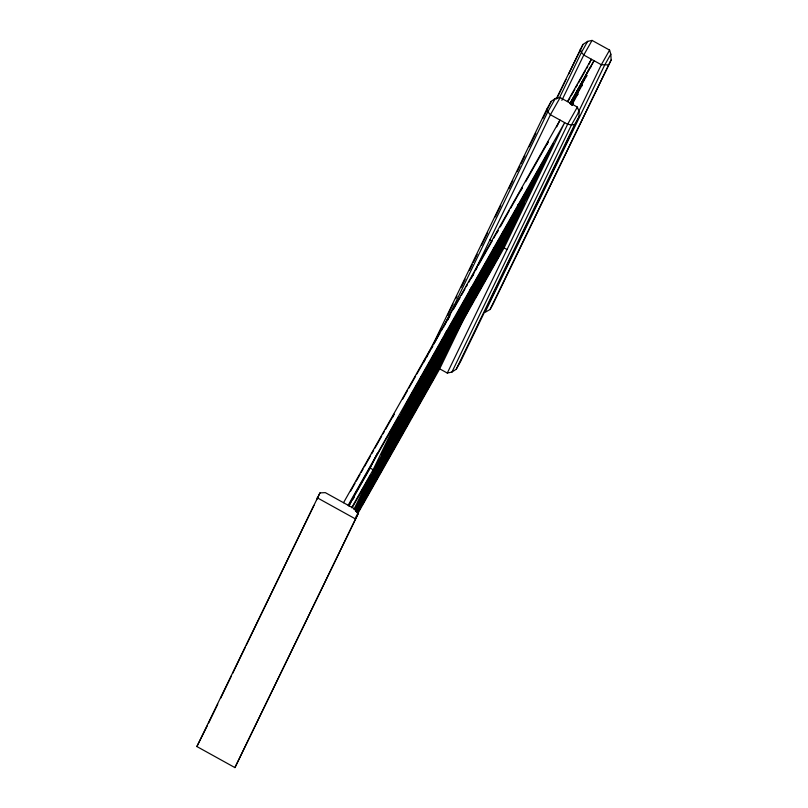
<?xml version="1.0" encoding="UTF-8"?>
<svg xmlns="http://www.w3.org/2000/svg" width="808" height="808" viewBox="0 0 808 808"><rect width="100%" height="100%" fill="white"/><g stroke="black" fill="none" stroke-linecap="round" stroke-linejoin="round"><path stroke-width="1.21" d="M467.085 312.181L439.683 368.842L447.289 373.054L451.924 372.074L456.237 369.226L460.6 361.519L579.003 116.766L579.043 111.555L577.356 107.08L560.156 97.556L555.369 98.445L551.197 101.374L546.834 109.09L428.987 352.702M196.869 746.531L319.978 492.88L325.321 492.638L355.439 509.313L358.025 513.949L234.926 767.6L196.869 746.531L207.323 725.756M208.424 723.483L217.766 704.172M220.513 698.496L231.502 675.771M232.603 673.498L245.238 647.37M246.339 645.097L313.928 505.374M316.675 499.697L319.978 492.88M348.985 506.05L353.359 497.001L398.869 416.575L373.155 469.721L351.631 507.767M392.476 417.584L394.122 414.181L385.436 429.553M370.003 468.377L377.286 453.369M423.917 362.014L425.543 358.651M426.674 357.136L427.765 354.894M433.906 343.865L441.027 329.129M447.602 315.534L453.086 304.202M455.823 298.536L456.924 296.273M461.307 287.204L465.145 279.275M469.529 270.205L472.276 264.539M473.367 262.277L477.205 254.348M481.588 245.279L487.618 232.815M495.294 216.958L500.778 205.626M509 188.628L512.838 180.699M517.221 171.629L519.958 165.963M521.059 163.701L524.887 155.762M529.28 146.703L535.856 133.108M542.976 118.372L551.197 101.374M353.904 509.515L370.145 475.942L352.318 507.464M355.318 509.08L360.721 497.92L383.689 457.308L375.599 474.054L355.106 510.262M443.632 327.159L547.804 111.817L555.369 98.445M356.106 509.495L360.338 500.738M447.723 320.089L449.894 315.605L444.349 325.422M362.034 498.051L355.692 511.181L401.637 429.967L409.575 413.565L408.343 415.746M556.258 98.879L583.002 44.42L587.668 41.36L592.052 40.4L609.596 50.106L610.828 54.176L611.131 59.984L492.789 304.616L490.032 309.494L485.032 312.373L604.626 65.145L610.828 54.176M556.702 98.778L566.014 79.527M568.751 73.861L583.002 44.42M392.294 439.522L384.689 455.237L361.721 495.849L369.327 480.124L416.655 396.476L409.05 412.201L387.446 450.369L395.051 434.643M404.404 414.494L412.504 397.758L389.527 438.36L381.426 455.096L404.404 414.494L402.748 413.575M399.112 418.554L422.079 377.952L430.179 361.216L407.202 401.818L390.527 436.29L413.504 395.688L421.079 380.023L398.102 420.625M471.195 278.538L550.43 114.746L560.156 97.556M357.449 513.272L367.852 492.506L356.752 512.131M356.52 512.242L368.862 490.436L376.286 475.084L355.924 511.07M377.286 473.013L383.103 460.984M472.619 275.922L473.71 273.68L471.781 276.922M234.926 767.6L358.025 513.949M380.043 468.135L387.981 451.733M475.922 269.933L477.013 267.69M446.733 330.826L445.107 334.179L446.43 334.906L424.836 373.074L432.936 356.338L454.53 318.17L446.43 334.906M559.318 98.111L581.457 52.328L587.668 41.36M428.755 371.448L436.855 354.712L415.261 392.88L407.161 409.616L428.755 371.448L427.21 370.599M437.855 352.642L445.43 336.976L423.836 375.144L416.261 390.809L437.855 352.642L436.088 351.662M384.275 465.863L392.203 449.46L370.609 487.628L362.681 504.03L384.275 465.863L382.507 464.893M393.213 447.39L400.637 432.038L379.043 470.206L371.619 485.558L393.213 447.39L391.224 446.289M496.971 232.886L498.061 230.644M411.272 410.878L404.394 425.099L426.089 386.739L434.027 370.337M500.273 226.886L509.363 210.494M471.084 287.779L469.458 291.132L470.791 291.86L449.187 330.028L457.288 313.292L478.881 275.124L470.791 291.86M561.863 100.333L583.78 55.025L592.052 40.4M433.401 369.155L441.006 353.429L419.413 391.597L411.807 407.323L433.401 369.155L431.411 368.054M453.106 328.412L461.206 311.676L439.613 349.844L431.512 366.579L453.106 328.412L451.783 327.674L437.593 352.763M462.206 309.605L469.781 293.93L448.188 332.108L440.613 347.773L462.206 309.605L460.883 308.868M521.281 189.931L522.362 187.678M436.259 366.559L428.846 381.871L451.773 341.35L459.712 324.937L455.995 331.512M448.652 344.925L456.752 328.179L435.159 366.347L427.058 383.093L448.652 344.925L447.107 344.067M457.752 326.109L465.358 310.393L443.764 348.561L436.158 364.277L457.752 326.109L455.985 325.139M486.557 266.559L494.132 250.894L472.539 289.062L464.964 304.727L486.557 266.559L484.79 265.579M505.99 227.21L497.9 243.945L519.494 205.777L527.584 189.042L481.639 270.256L473.549 286.991L495.142 248.824L503.233 232.088M434.411 377.245L442.35 360.843L419.423 401.364L411.484 417.766L434.411 377.245L432.866 376.387M443.35 358.772L450.773 343.42L427.846 383.941L420.423 399.293L443.35 358.772L441.582 357.793M547.117 144.258L548.198 142.016L525.665 181.689M556.742 126.836L560.025 120.059L343.521 502.717M473.003 301.879L481.103 285.143L459.51 323.311L451.409 340.047L473.003 301.879L471.236 300.899M482.103 283.073L489.709 267.347L468.115 305.515L460.51 321.241L482.103 283.073L480.558 282.214M510.909 223.513L518.494 207.848L496.9 246.016L489.315 261.681L510.909 223.513L509.363 222.665M588.891 64.418L591.395 59.236L567.428 101.586M571.61 104.969L575.296 97.707M571.751 103.384L580.245 87.496M570.67 103.959L584.194 79.315M570.206 103.454L589.325 68.72M498.788 256.298L506.889 239.562L483.861 280.265L475.761 297.001L498.788 256.298L497.021 255.328M507.889 237.491L515.494 221.766L492.466 262.469L484.861 278.194L507.889 237.491L506.121 236.512M516.494 219.695L524.594 202.959L501.566 243.662L493.466 260.398L516.494 219.695L514.736 218.726M572.832 102.798L573.498 103.172L572.993 104.202L572.337 103.838M577.447 95.011L577.942 93.98L577.286 93.607M581.73 84.416L582.386 84.779L581.891 85.82L581.225 85.456M586.174 75.225L586.84 75.588L586.335 76.629L585.669 76.265M570.145 103.838L594.042 60.701L570.074 103.05M355.803 509.939L504.061 247.894L564.651 122.624L348.157 505.283M447.289 373.054L567.63 124.27L577.356 107.08M451.924 372.074L571.478 124.927L579.043 111.555M578.235 112.443L601.324 64.731L609.596 50.106M456.237 369.226L574.639 124.483L579.003 116.766M490.032 309.494L611.131 59.984M568.115 101.283L569.953 98.031M571.185 95.859L574.872 89.345M576.094 87.173L577.326 85.002M578.558 82.83L585.315 70.882M586.537 68.71L587.77 66.539M350.652 491.011L355.005 483.336M356.247 481.134L359.974 474.549M361.216 472.357L363.075 469.064M364.317 466.873L370.529 455.894M371.771 453.692L373.629 450.399M374.872 448.208L381.709 436.138M382.952 433.936L384.194 431.745M402.576 399.253L407.535 390.476M408.777 388.274L415.615 376.205M416.857 374.013L430.149 350.5M431.391 348.319L432.623 346.137M433.856 343.956L440.027 333.058M441.259 330.876L443.107 327.604M453.268 309.636L460.055 297.647M461.297 295.465L464.994 288.921M466.226 286.739L467.458 284.557M468.701 282.376L470.549 279.103M478.245 265.509L492.436 240.42M493.668 238.239L497.981 230.613M510.595 208.323L522.291 187.648M431.169 349.016L432.805 346.127M570.862 103.828L586.84 75.588M571.327 104.333L582.386 84.779M571.801 104.838L577.942 93.98M572.266 105.343L573.498 103.172M348.894 505.697L370.175 468.074L373.155 469.721M353.025 499.294L354.257 497.112M446.693 333.946L451.632 325.23M452.864 323.049L459.035 312.141M391.567 433.33L393.435 430.038M400.263 417.968L401.505 415.777M535.694 180.012L512.615 220.796L504.525 237.532L527.604 196.748L544.279 162.277L521.251 202.98L513.666 218.645L536.694 177.942L534.936 176.962M466.57 307.444L470.266 300.919M471.498 298.748L480.73 282.426M367.327 488.234L369.175 484.962M370.418 482.78L371.65 480.598M377.821 469.69L379.669 466.418M380.901 464.236L382.134 462.055M394.769 439.734L396.001 437.552M397.849 434.28L399.081 432.098M405.252 421.2L406.485 419.019M414.807 404.303L416.049 402.111M422.867 390.062L424.109 387.87M425.351 385.679L426.594 383.487M439.885 359.984L441.128 357.793M447.319 346.844L449.177 343.562M355.934 516.857L439.683 368.842M574.639 124.483L571.478 124.927L567.63 124.27L550.43 114.746L547.804 111.817L546.834 109.09M608.374 64.862L601.324 64.731L583.78 55.025L581.457 52.328L580.245 49.288M590.375 66.549L591.032 66.912M517.726 204.798L519.494 205.777M489.83 240.016L491.648 241.016M504.061 247.894L507.04 249.541M493.375 247.844L495.142 248.824M420.534 377.094L422.079 377.952M411.514 394.587L413.504 395.688M407.283 411.221L409.05 412.201M373.942 473.135L375.599 474.054M367.095 489.456L368.862 490.436M358.156 507.929L359.924 508.909M317.211 497.758L355.267 518.827M378.427 461.317L370.327 478.053L393.304 437.451L401.394 420.705L378.427 461.317M386.446 452.44L378.356 469.175L399.95 431.007L408.04 414.272L386.446 452.44M404.151 415.837L396.061 432.573L417.655 394.405L425.745 377.669L404.151 415.837M410.797 409.393L402.707 426.129L424.301 387.961L432.391 371.226L410.797 409.393M428.503 372.791L420.413 389.527L442.006 351.359L450.106 334.623L428.503 372.791M394.971 444.582L387.032 460.994L408.727 422.645L416.665 406.232L394.971 444.582M403.394 427.169L395.971 442.511L417.665 404.162L425.089 388.81L403.394 427.169M452.864 329.745L444.764 346.491L466.357 308.323L474.458 291.577L452.864 329.745M463.964 306.798L455.864 323.533L477.457 285.365L485.558 268.63L463.964 306.798M477.215 286.709L469.115 303.444L490.709 265.276L498.809 248.541L477.215 286.709M488.315 263.751L480.215 280.487L501.808 242.319L509.909 225.583L488.315 263.751M530.341 184.163L522.251 200.899L545.279 160.196L553.379 143.46L530.341 184.163"/></g></svg>
